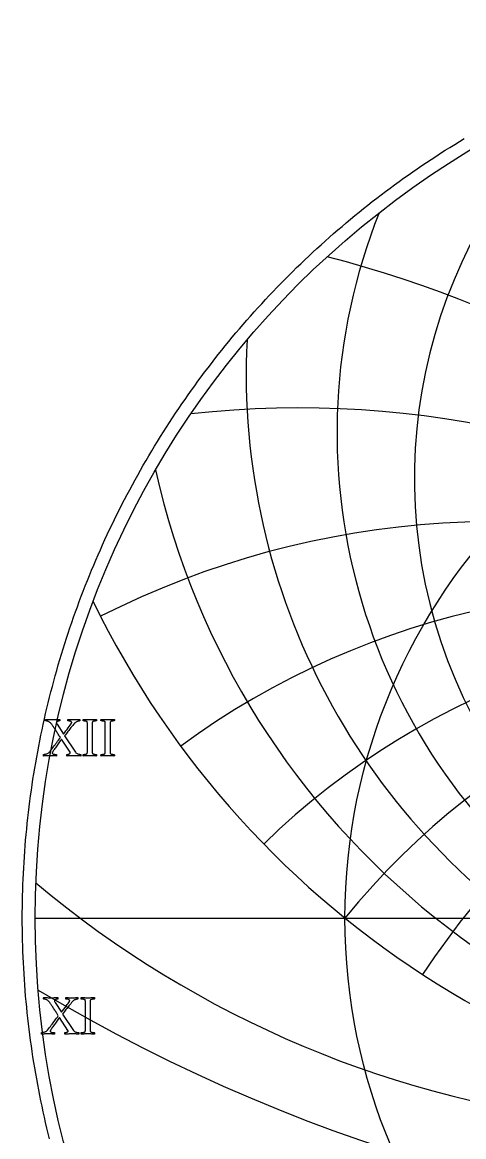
# Model space of a CAD drawing. Header units: millimetres. Extents: x -69 to 69, y -69 to 71.
# Drawn here: x -69.4 to -35.7, y -16.7 to 68.4 of the extents above; entities that cross this region are included whole.
import ezdxf

# ---------------------------------------------------------------- set-up
doc = ezdxf.new("R2010")
doc.units = ezdxf.units.MM
for name, color, linetype in [('CUT_OUTER', 1, 'Continuous'), ('ENGRAVE', 7, 'Continuous'), ('ENGRAVE_FINE', 8, 'Continuous'), ('TEXT', 5, 'Continuous')]:
    doc.layers.add(name, color=color, linetype=linetype)

msp = doc.modelspace()

# ---------------------------------------------------------------- linework, layer by layer
at = {"layer": 'CUT_OUTER'}
msp.add_lwpolyline([(-67.3105, -16.8604), (-67.4127, -16.4471), (-67.5123, -16.0331), (-67.6094, -15.6186), (-67.704, -15.2034), (-67.796, -14.7877), (-67.8854, -14.3715), (-67.9723, -13.9547), (-68.0567, -13.5373), (-68.1385, -13.1195), (-68.2177, -12.7011), (-68.2943, -12.2823), (-68.3684, -11.863), (-68.4399, -11.4433), (-68.5088, -11.0232), (-68.5752, -10.6026), (-68.639, -10.1816), (-68.7001, -9.7603), (-68.7587, -9.3386), (-68.8147, -8.9165), (-68.8682, -8.4941), (-68.919, -8.0713), (-68.9672, -7.6483), (-69.0128, -7.225), (-69.0559, -6.8014), (-69.0963, -6.3776), (-69.1341, -5.9535), (-69.1694, -5.5292), (-69.202, -5.1046), (-69.232, -4.6799), (-69.2594, -4.255), (-69.2842, -3.83), (-69.3064, -3.4048), (-69.326, -2.9795), (-69.343, -2.5541), (-69.3573, -2.1285), (-69.3691, -1.7029), (-69.3782, -1.2772), (-69.3848, -0.8515), (-69.3887, -0.4258), (-69.39, 0), (-69.3887, 0.4258), (-69.3848, 0.8515), (-69.3782, 1.2772), (-69.3691, 1.7029), (-69.3573, 2.1285), (-69.343, 2.5541), (-69.326, 2.9795), (-69.3064, 3.4048), (-69.2842, 3.83), (-69.2594, 4.255), (-69.232, 4.6799), (-69.202, 5.1046), (-69.1694, 5.5292), (-69.1341, 5.9535), (-69.0963, 6.3776), (-69.0559, 6.8014), (-69.0128, 7.225), (-68.9672, 7.6483), (-68.919, 8.0713), (-68.8682, 8.4941), (-68.8147, 8.9165), (-68.7587, 9.3386), (-68.7001, 9.7603), (-68.639, 10.1816), (-68.5752, 10.6026), (-68.5088, 11.0232), (-68.4399, 11.4433), (-68.3684, 11.863), (-68.2943, 12.2823), (-68.2177, 12.7011), (-68.1385, 13.1195), (-68.0567, 13.5373), (-67.9723, 13.9547), (-67.8854, 14.3715), (-67.796, 14.7877), (-67.704, 15.2034), (-67.6094, 15.6186), (-67.5123, 16.0331), (-67.4127, 16.4471), (-67.3105, 16.8604), (-67.2057, 17.2731), (-67.0985, 17.6851), (-66.9887, 18.0965), (-66.8764, 18.5072), (-66.7616, 18.9172), (-66.6443, 19.3265), (-66.5244, 19.735), (-66.4021, 20.1429), (-66.2772, 20.5499), (-66.1499, 20.9562), (-66.0201, 21.3617), (-65.8878, 21.7664), (-65.753, 22.1702), (-65.6157, 22.5733), (-65.476, 22.9755), (-65.3337, 23.3768), (-65.1891, 23.7772), (-65.042, 24.1768), (-64.8924, 24.5754), (-64.7404, 24.9731), (-64.5859, 25.3699), (-64.429, 25.7657), (-64.2697, 26.1605), (-64.108, 26.5544), (-63.9439, 26.9473), (-63.7773, 27.3391), (-63.6084, 27.7299), (-63.437, 28.1197), (-63.2633, 28.5084), (-63.0872, 28.896), (-62.9087, 29.2826), (-62.7278, 29.668), (-62.5446, 30.0524), (-62.359, 30.4356), (-62.1711, 30.8176), (-61.9808, 31.1985), (-61.7882, 31.5783), (-61.5933, 31.9568), (-61.3961, 32.3341), (-61.1965, 32.7102), (-60.9947, 33.0851), (-60.7905, 33.4587), (-60.5841, 33.8311), (-60.3753, 34.2022), (-60.1643, 34.572), (-59.9511, 34.9405), (-59.7356, 35.3077), (-59.5178, 35.6736), (-59.2978, 36.0381), (-59.0755, 36.4013), (-58.8511, 36.7631), (-58.6244, 37.1235), (-58.3955, 37.4825), (-58.1644, 37.8401), (-57.9311, 38.1963), (-57.6957, 38.551), (-57.458, 38.9043), (-57.2183, 39.2561), (-56.9763, 39.6065), (-56.7322, 39.9553), (-56.486, 40.3027), (-56.2376, 40.6485), (-55.9872, 40.9928), (-55.7346, 41.3356), (-55.4799, 41.6768), (-55.2231, 42.0164), (-54.9643, 42.3545), (-54.7034, 42.6909), (-54.4404, 43.0258), (-54.1754, 43.359), (-53.9083, 43.6906), (-53.6392, 44.0205), (-53.3681, 44.3488), (-53.095, 44.6755), (-52.8198, 45.0004), (-52.5427, 45.3237), (-52.2636, 45.6452), (-51.9826, 45.965), (-51.6996, 46.2831), (-51.4146, 46.5995), (-51.1277, 46.9141), (-50.8389, 47.2269), (-50.5481, 47.538), (-50.2555, 47.8472), (-49.961, 48.1547), (-49.6646, 48.4603), (-49.3663, 48.7642), (-49.0661, 49.0661), (-48.7642, 49.3663), (-48.4603, 49.6646), (-48.1547, 49.961), (-47.8472, 50.2555), (-47.538, 50.5481), (-47.2269, 50.8389), (-46.9141, 51.1277), (-46.5995, 51.4146), (-46.2831, 51.6996), (-45.965, 51.9826), (-45.6452, 52.2636), (-45.3237, 52.5427), (-45.0004, 52.8198), (-44.6755, 53.095), (-44.3488, 53.3681), (-44.0205, 53.6392), (-43.6906, 53.9083), (-43.359, 54.1754), (-43.0258, 54.4404), (-42.6909, 54.7034), (-42.3545, 54.9643), (-42.0164, 55.2231), (-41.6768, 55.4799), (-41.3356, 55.7346), (-40.9928, 55.9872), (-40.6485, 56.2376), (-40.3027, 56.486), (-39.9553, 56.7322), (-39.6065, 56.9763), (-39.2561, 57.2183), (-38.9043, 57.458), (-38.551, 57.6957), (-38.1963, 57.9311), (-37.8401, 58.1644), (-37.4825, 58.3955), (-37.1235, 58.6244), (-36.7631, 58.8511), (-36.4013, 59.0755), (-36.0381, 59.2978), (-35.6736, 59.5178)], dxfattribs=at)
at = {"layer": 'ENGRAVE'}
msp.add_lwpolyline([(-68.4, 0), (68.4, 0)], dxfattribs=at)
for radius in [68.4, 44.7739]:
    msp.add_circle((0, 0), radius, dxfattribs=at)
for centre, radius, start, end in [((0, 33.5849), 39.4795, 131.307855, 48.692145), ((0, 37.0825), 45.3808, 158.307565, 21.692435), ((0, 41.5606), 52.3099, 177.166321, 2.833679), ((0, 47.4156), 60.6782, 192.562112, 347.437888), ((0, 55.2912), 71.1465, 205.930897, 334.069103), ((0, -36.2572), 57.6133, 39, 141), ((0, -36.2572), 57.6133, 39, 141), ((-17.0579, 63.6608), 79.6767, 229.930345, 264.433471)]:
    msp.add_arc(centre, radius, start, end, dxfattribs=at)
at = {"layer": 'ENGRAVE_FINE'}
for centre, radius, start, end in [((-68.6608, -36.2572), 89.6303, 14.688568, 75.445741), ((-68.6608, -36.2572), 89.6303, 14.688568, 75.445741), ((-48.3433, -36.2572), 75.2088, 18.753071, 96.251491), ((-48.3433, -36.2572), 75.2088, 18.753071, 96.251491), ((-33.263, -36.2572), 66.5261, 23.109812, 116.954145), ((-33.263, -36.2572), 66.5261, 23.109812, 116.954145), ((-20.9695, -36.2572), 61.3108, 27.851987, 126.345474), ((-20.9695, -36.2572), 61.3108, 27.851987, 126.345474), ((-10.1588, -36.2572), 58.502, 33.097661, 134.238363), ((-10.1588, -36.2572), 58.502, 33.097661, 134.238363), ((10.1588, -36.2572), 58.502, 45.761637, 146.902339), ((10.1588, -36.2572), 58.502, 45.761637, 146.902339), ((0, 108.6341), 132.9443, 239.147014, 300.852986)]:
    msp.add_arc(centre, radius, start, end, dxfattribs=at)
at = {"layer": 'TEXT'}
for points in [[(-67.0673, 15.1584), (-66.9912, 15.1588), (-66.9184, 15.16), (-66.8488, 15.1621), (-66.7825, 15.1649), (-66.718, 15.168), (-66.6541, 15.1708), (-66.5907, 15.1734), (-66.5279, 15.1757), (-66.5241, 15.1649), (-66.5214, 15.1498), (-66.5198, 15.1304), (-66.5193, 15.1066), (-66.5204, 15.084), (-66.5236, 15.0678), (-66.529, 15.0581), (-66.5365, 15.0549), (-66.5535, 15.0542), (-66.5743, 15.0522), (-66.5988, 15.0488), (-66.6271, 15.0441), (-66.6568, 15.0376), (-66.6854, 15.029), (-66.7129, 15.0182), (-66.7393, 15.0052), (-66.762, 14.9895), (-66.7782, 14.9702), (-66.7879, 14.9474), (-66.7911, 14.9211), (-66.7879, 14.8955), (-66.7782, 14.8661), (-66.762, 14.8329), (-66.7393, 14.796), (-66.2518, 14.0452), (-66.1579, 14.1706), (-66.0662, 14.2922), (-65.9767, 14.4101), (-65.8893, 14.5241), (-65.8089, 14.6301), (-65.7404, 14.7237), (-65.6838, 14.8049), (-65.639, 14.8736), (-65.6332, 14.8844), (-65.6288, 14.8952), (-65.6257, 14.906), (-65.6239, 14.9168), (-65.623, 14.9265), (-65.6223, 14.9341), (-65.6219, 14.9394), (-65.6218, 14.9427), (-65.625, 14.9583), (-65.6347, 14.975), (-65.6509, 14.9928), (-65.6736, 15.0117), (-65.7073, 15.0287), (-65.7566, 15.0408), (-65.8216, 15.0481), (-65.9023, 15.0506), (-65.9081, 15.0555), (-65.9125, 15.0662), (-65.9156, 15.0825), (-65.9174, 15.1045), (-65.9178, 15.1275), (-65.9168, 15.1471), (-65.9145, 15.1631), (-65.9109, 15.1757), (-65.8501, 15.1715), (-65.7928, 15.1676), (-65.739, 15.164), (-65.6887, 15.1606), (-65.6389, 15.1577), (-65.5867, 15.1557), (-65.5321, 15.1545), (-65.4751, 15.1541), (-65.3963, 15.1546), (-65.3241, 15.1563), (-65.2583, 15.159), (-65.1989, 15.1627), (-65.1453, 15.1668), (-65.0965, 15.1703), (-65.0525, 15.1733), (-65.0134, 15.1757), (-65.0095, 15.1654), (-65.0064, 15.152), (-65.0041, 15.1352), (-65.0026, 15.1153), (-65.003, 15.095), (-65.0064, 15.0775), (-65.0127, 15.0627), (-65.022, 15.0506), (-65.0338, 15.0499), (-65.0517, 15.0479), (-65.0758, 15.0445), (-65.1062, 15.0398), (-65.1404, 15.0328), (-65.1763, 15.0225), (-65.2138, 15.009), (-65.2529, 14.9923), (-65.2918, 14.9717), (-65.3289, 14.9465), (-65.3641, 14.9167), (-65.3974, 14.8823), (-65.4747, 14.7884), (-65.5468, 14.7011), (-65.6138, 14.6201), (-65.6757, 14.5457), (-65.7346, 14.4743), (-65.7928, 14.4022), (-65.8501, 14.3297), (-65.9066, 14.2566), (-65.9651, 14.1798), (-66.0285, 14.0959), (-66.0967, 14.005), (-66.1698, 13.9071), (-65.3413, 12.6644), (-65.3071, 12.6224), (-65.2647, 12.5868), (-65.2143, 12.5577), (-65.1558, 12.535), (-65.0946, 12.518), (-65.036, 12.5059), (-64.9802, 12.4986), (-64.9271, 12.4962), (-64.9216, 12.4857), (-64.9179, 12.4714), (-64.9162, 12.4533), (-64.9163, 12.4314), (-64.9175, 12.4101), (-64.919, 12.3937), (-64.9208, 12.3821), (-64.9228, 12.3754), (-64.9832, 12.3795), (-65.0393, 12.3834), (-65.0911, 12.3871), (-65.1385, 12.3905), (-65.1863, 12.3933), (-65.2388, 12.3953), (-65.2963, 12.3965), (-65.3586, 12.3969), (-65.4442, 12.3965), (-65.5242, 12.3953), (-65.5985, 12.3933), (-65.6671, 12.3905), (-65.7357, 12.3871), (-65.81, 12.3834), (-65.89, 12.3795), (-65.9756, 12.3754), (-65.9832, 12.3861), (-65.9885, 12.4012), (-65.9918, 12.4207), (-65.9929, 12.4444), (-65.9918, 12.467), (-65.9885, 12.4832), (-65.9832, 12.4929), (-65.9756, 12.4962), (-65.9606, 12.497), (-65.9416, 12.4994), (-65.9186, 12.5034), (-65.8915, 12.5091), (-65.8627, 12.5165), (-65.8348, 12.5258), (-65.8077, 12.537), (-65.7814, 12.5501), (-65.7588, 12.5648), (-65.7426, 12.5808), (-65.7329, 12.5982), (-65.7297, 12.617), (-65.7301, 12.6217), (-65.7313, 12.6272), (-65.7333, 12.6336), (-65.7361, 12.6407), (-65.7395, 12.6479), (-65.7431, 12.6542), (-65.7471, 12.6597), (-65.7512, 12.6644), (-66.3941, 13.6569), (-66.4426, 13.5925), (-66.4928, 13.5247), (-66.545, 13.4534), (-66.5991, 13.3786), (-66.6537, 13.3024), (-66.7075, 13.227), (-66.7605, 13.1524), (-66.8127, 13.0787), (-66.8626, 13.0075), (-66.9087, 12.9406), (-66.951, 12.878), (-66.9896, 12.8198), (-67.0233, 12.768), (-67.0511, 12.7249), (-67.0729, 12.6903), (-67.0888, 12.6644), (-67.0913, 12.6596), (-67.0942, 12.6537), (-67.0977, 12.6466), (-67.1018, 12.6386), (-67.1056, 12.6297), (-67.1082, 12.6202), (-67.1099, 12.6102), (-67.1104, 12.5997), (-67.1058, 12.5807), (-67.0921, 12.5625), (-67.0691, 12.5451), (-67.0371, 12.5285), (-66.9939, 12.5144), (-66.9378, 12.5043), (-66.8688, 12.4982), (-66.7868, 12.4962), (-66.781, 12.4857), (-66.7765, 12.4714), (-66.7734, 12.4533), (-66.7717, 12.4314), (-66.7713, 12.4101), (-66.7722, 12.3937), (-66.7745, 12.3821), (-66.7782, 12.3754), (-66.8367, 12.3795), (-66.8957, 12.3834), (-66.9553, 12.3871), (-67.0155, 12.3905), (-67.0756, 12.3933), (-67.1352, 12.3953), (-67.1943, 12.3965), (-67.2528, 12.3969), (-67.3318, 12.3965), (-67.4049, 12.3953), (-67.472, 12.3933), (-67.5333, 12.3905), (-67.5921, 12.3871), (-67.6519, 12.3834), (-67.7129, 12.3795), (-67.7749, 12.3754), (-67.7783, 12.3876), (-67.7797, 12.4029), (-67.7793, 12.4211), (-67.777, 12.4422), (-67.7739, 12.4626), (-67.7711, 12.4784), (-67.7686, 12.4896), (-67.7663, 12.4962), (-67.7532, 12.4971), (-67.7312, 12.4999), (-67.7003, 12.5047), (-67.6605, 12.5113), (-67.6155, 12.5204), (-67.5689, 12.5328), (-67.5206, 12.5485), (-67.4707, 12.5674), (-67.4228, 12.5899), (-67.3806, 12.6164), (-67.3441, 12.6471), (-67.3132, 12.6817), (-67.2353, 12.7831), (-67.1611, 12.8802), (-67.0907, 12.973), (-67.0241, 13.0614), (-66.9595, 13.1478), (-66.8952, 13.2345), (-66.8312, 13.3215), (-66.7674, 13.4088), (-66.7023, 13.4979), (-66.6342, 13.5905), (-66.5631, 13.6867), (-66.4891, 13.7863), (-66.5146, 13.8274), (-66.5435, 13.8731), (-66.576, 13.9234), (-66.612, 13.9783), (-66.6501, 14.0362), (-66.6886, 14.0954), (-66.7277, 14.1559), (-66.7674, 14.2178), (-66.8068, 14.2793), (-66.845, 14.3386), (-66.8823, 14.3958), (-66.9184, 14.4508), (-66.9524, 14.5023), (-66.9831, 14.549), (-67.0106, 14.5908), (-67.0349, 14.6277), (-67.0547, 14.6579), (-67.0689, 14.6795), (-67.0774, 14.6924), (-67.0802, 14.6967), (-67.1143, 14.7499), (-67.1476, 14.7971), (-67.1801, 14.8383), (-67.2118, 14.8736), (-67.2446, 14.9052), (-67.2803, 14.9351), (-67.319, 14.9634), (-67.3607, 14.9901), (-67.3897, 15.0062), (-67.4205, 15.0198), (-67.4533, 15.031), (-67.488, 15.0398), (-67.5215, 15.0464), (-67.5511, 15.0511), (-67.5765, 15.0539), (-67.598, 15.0549), (-67.6055, 15.0581), (-67.6109, 15.0678), (-67.6142, 15.084), (-67.6152, 15.1066), (-67.6142, 15.1304), (-67.6109, 15.1498), (-67.6055, 15.1649), (-67.598, 15.1757), (-67.5231, 15.1734), (-67.454, 15.1708), (-67.3905, 15.168), (-67.3326, 15.1649), (-67.2748, 15.1621), (-67.2113, 15.16), (-67.1421, 15.1588), (-67.0673, 15.1584)], [(-64.2367, 15.1584), (-64.1746, 15.1588), (-64.1132, 15.16), (-64.0527, 15.1621), (-63.9929, 15.1649), (-63.9329, 15.168), (-63.8716, 15.1708), (-63.8089, 15.1734), (-63.7448, 15.1757), (-63.7374, 15.1654), (-63.7324, 15.152), (-63.7299, 15.1352), (-63.7297, 15.1153), (-63.7315, 15.0953), (-63.7346, 15.0786), (-63.739, 15.0651), (-63.7448, 15.0549), (-63.7605, 15.0545), (-63.7815, 15.0532), (-63.8079, 15.0512), (-63.8398, 15.0484), (-63.8737, 15.0448), (-63.9066, 15.0403), (-63.9385, 15.035), (-63.9692, 15.029), (-63.9962, 15.0217), (-64.0167, 15.0128), (-64.0307, 15.0023), (-64.0382, 14.9901), (-64.044, 14.967), (-64.0485, 14.9405), (-64.0516, 14.9109), (-64.0533, 14.878), (-64.0543, 14.8426), (-64.055, 14.8057), (-64.0554, 14.7671), (-64.0555, 14.7269), (-64.0555, 14.7205), (-64.0555, 14.714), (-64.0555, 14.7075), (-64.0555, 14.7011), (-64.0555, 14.6946), (-64.0555, 14.6881), (-64.0555, 14.6816), (-64.0555, 14.6752), (-64.0555, 12.8759), (-64.0555, 12.8694), (-64.0555, 12.8629), (-64.0555, 12.8565), (-64.0555, 12.85), (-64.0555, 12.8435), (-64.0555, 12.837), (-64.0555, 12.8306), (-64.0555, 12.8241), (-64.0554, 12.784), (-64.055, 12.7459), (-64.0543, 12.7096), (-64.0533, 12.6752), (-64.0516, 12.6433), (-64.0485, 12.6143), (-64.044, 12.5883), (-64.0382, 12.5652), (-64.0307, 12.5547), (-64.0167, 12.5447), (-63.9962, 12.5353), (-63.9692, 12.5264), (-63.9385, 12.5184), (-63.9066, 12.5118), (-63.8737, 12.5066), (-63.8398, 12.5026), (-63.8079, 12.4998), (-63.7815, 12.4978), (-63.7605, 12.4966), (-63.7448, 12.4962), (-63.739, 12.4859), (-63.7346, 12.4724), (-63.7315, 12.4557), (-63.7297, 12.4358), (-63.7299, 12.4158), (-63.7324, 12.3991), (-63.7374, 12.3856), (-63.7448, 12.3754), (-63.8089, 12.3795), (-63.8716, 12.3834), (-63.9329, 12.3871), (-63.9929, 12.3905), (-64.0527, 12.3933), (-64.1132, 12.3953), (-64.1746, 12.3965), (-64.2367, 12.3969), (-64.2974, 12.3965), (-64.3586, 12.3953), (-64.4204, 12.3933), (-64.4827, 12.3905), (-64.5455, 12.3871), (-64.6089, 12.3834), (-64.6728, 12.3795), (-64.7372, 12.3754), (-64.7447, 12.3856), (-64.7497, 12.3991), (-64.7522, 12.4158), (-64.7523, 12.4358), (-64.7506, 12.4557), (-64.7475, 12.4724), (-64.743, 12.4859), (-64.7372, 12.4962), (-64.7216, 12.4966), (-64.7006, 12.4978), (-64.6741, 12.4998), (-64.6423, 12.5026), (-64.6082, 12.5066), (-64.5749, 12.5118), (-64.5424, 12.5184), (-64.5107, 12.5264), (-64.4831, 12.5353), (-64.4627, 12.5447), (-64.4496, 12.5547), (-64.4438, 12.5652), (-64.4362, 12.593), (-64.4304, 12.6245), (-64.4264, 12.6599), (-64.4244, 12.699), (-64.4235, 12.7408), (-64.4228, 12.7842), (-64.4224, 12.8292), (-64.4223, 12.8759), (-64.4223, 14.6752), (-64.4224, 14.722), (-64.4228, 14.7674), (-64.4235, 14.8115), (-64.4244, 14.8542), (-64.4264, 14.8943), (-64.4304, 14.9303), (-64.4362, 14.9622), (-64.4438, 14.9901), (-64.4496, 15.0023), (-64.4627, 15.0128), (-64.4831, 15.0217), (-64.5107, 15.029), (-64.5424, 15.035), (-64.5749, 15.0403), (-64.6082, 15.0448), (-64.6423, 15.0484), (-64.6741, 15.0512), (-64.7006, 15.0532), (-64.7216, 15.0545), (-64.7372, 15.0549), (-64.743, 15.0651), (-64.7475, 15.0786), (-64.7506, 15.0953), (-64.7523, 15.1153), (-64.7522, 15.1352), (-64.7497, 15.152), (-64.7447, 15.1654), (-64.7372, 15.1757), (-64.6728, 15.1734), (-64.6089, 15.1708), (-64.5455, 15.168), (-64.4827, 15.1649), (-64.4204, 15.1621), (-64.3586, 15.16), (-64.2974, 15.1588), (-64.2367, 15.1584)], [(-62.8732, 15.1584), (-62.8111, 15.1588), (-62.7497, 15.16), (-62.6892, 15.1621), (-62.6294, 15.1649), (-62.5694, 15.168), (-62.5081, 15.1708), (-62.4454, 15.1734), (-62.3813, 15.1757), (-62.3739, 15.1654), (-62.3689, 15.152), (-62.3664, 15.1352), (-62.3662, 15.1153), (-62.368, 15.0953), (-62.3711, 15.0786), (-62.3755, 15.0651), (-62.3813, 15.0549), (-62.397, 15.0545), (-62.418, 15.0532), (-62.4444, 15.0512), (-62.4763, 15.0484), (-62.5102, 15.0448), (-62.5432, 15.0403), (-62.575, 15.035), (-62.6057, 15.029), (-62.6327, 15.0217), (-62.6532, 15.0128), (-62.6672, 15.0023), (-62.6748, 14.9901), (-62.6806, 14.967), (-62.685, 14.9405), (-62.6881, 14.9109), (-62.6899, 14.878), (-62.6908, 14.8426), (-62.6915, 14.8057), (-62.6919, 14.7671), (-62.692, 14.7269), (-62.692, 14.7205), (-62.692, 14.714), (-62.692, 14.7075), (-62.692, 14.7011), (-62.692, 14.6946), (-62.692, 14.6881), (-62.692, 14.6816), (-62.692, 14.6752), (-62.692, 12.8759), (-62.692, 12.8694), (-62.692, 12.8629), (-62.692, 12.8565), (-62.692, 12.85), (-62.692, 12.8435), (-62.692, 12.837), (-62.692, 12.8306), (-62.692, 12.8241), (-62.6919, 12.784), (-62.6915, 12.7459), (-62.6908, 12.7096), (-62.6899, 12.6752), (-62.6881, 12.6433), (-62.685, 12.6143), (-62.6806, 12.5883), (-62.6748, 12.5652), (-62.6672, 12.5547), (-62.6532, 12.5447), (-62.6327, 12.5353), (-62.6057, 12.5264), (-62.575, 12.5184), (-62.5432, 12.5118), (-62.5102, 12.5066), (-62.4763, 12.5026), (-62.4444, 12.4998), (-62.418, 12.4978), (-62.397, 12.4966), (-62.3813, 12.4962), (-62.3755, 12.4859), (-62.3711, 12.4724), (-62.368, 12.4557), (-62.3662, 12.4358), (-62.3664, 12.4158), (-62.3689, 12.3991), (-62.3739, 12.3856), (-62.3813, 12.3754), (-62.4454, 12.3795), (-62.5081, 12.3834), (-62.5694, 12.3871), (-62.6294, 12.3905), (-62.6892, 12.3933), (-62.7497, 12.3953), (-62.8111, 12.3965), (-62.8732, 12.3969), (-62.9339, 12.3965), (-62.9951, 12.3953), (-63.0569, 12.3933), (-63.1192, 12.3905), (-63.182, 12.3871), (-63.2454, 12.3834), (-63.3093, 12.3795), (-63.3738, 12.3754), (-63.3812, 12.3856), (-63.3862, 12.3991), (-63.3887, 12.4158), (-63.3889, 12.4358), (-63.3871, 12.4557), (-63.384, 12.4724), (-63.3796, 12.4859), (-63.3738, 12.4962), (-63.3581, 12.4966), (-63.3371, 12.4978), (-63.3107, 12.4998), (-63.2788, 12.5026), (-63.2447, 12.5066), (-63.2114, 12.5118), (-63.1789, 12.5184), (-63.1472, 12.5264), (-63.1196, 12.5353), (-63.0992, 12.5447), (-63.0861, 12.5547), (-63.0803, 12.5652), (-63.0727, 12.593), (-63.0669, 12.6245), (-63.063, 12.6599), (-63.0609, 12.699), (-63.06, 12.7408), (-63.0593, 12.7842), (-63.0589, 12.8292), (-63.0588, 12.8759), (-63.0588, 14.6752), (-63.0589, 14.722), (-63.0593, 14.7674), (-63.06, 14.8115), (-63.0609, 14.8542), (-63.063, 14.8943), (-63.0669, 14.9303), (-63.0727, 14.9622), (-63.0803, 14.9901), (-63.0861, 15.0023), (-63.0992, 15.0128), (-63.1196, 15.0217), (-63.1472, 15.029), (-63.1789, 15.035), (-63.2114, 15.0403), (-63.2447, 15.0448), (-63.2788, 15.0484), (-63.3107, 15.0512), (-63.3371, 15.0532), (-63.3581, 15.0545), (-63.3738, 15.0549), (-63.3796, 15.0651), (-63.384, 15.0786), (-63.3871, 15.0953), (-63.3889, 15.1153), (-63.3887, 15.1352), (-63.3862, 15.152), (-63.3812, 15.1654), (-63.3738, 15.1757), (-63.3093, 15.1734), (-63.2454, 15.1708), (-63.182, 15.168), (-63.1192, 15.1649), (-63.0569, 15.1621), (-62.9951, 15.16), (-62.9339, 15.1588), (-62.8732, 15.1584)], [(-67.2206, -6.0815), (-67.1446, -6.0811), (-67.0718, -6.0799), (-67.0022, -6.0779), (-66.9358, -6.0751), (-66.8714, -6.072), (-66.8075, -6.0691), (-66.7441, -6.0666), (-66.6813, -6.0643), (-66.6775, -6.0751), (-66.6748, -6.0902), (-66.6732, -6.1096), (-66.6726, -6.1333), (-66.6737, -6.156), (-66.6769, -6.1721), (-66.6823, -6.1819), (-66.6899, -6.1851), (-66.7069, -6.1858), (-66.7276, -6.1878), (-66.7522, -6.1912), (-66.7805, -6.1959), (-66.8102, -6.2023), (-66.8388, -6.211), (-66.8663, -6.2218), (-66.8927, -6.2347), (-66.9153, -6.2505), (-66.9315, -6.2698), (-66.9412, -6.2926), (-66.9445, -6.3188), (-66.9412, -6.3445), (-66.9315, -6.3739), (-66.9153, -6.407), (-66.8927, -6.444), (-66.4051, -7.1948), (-66.3113, -7.0694), (-66.2196, -6.9477), (-66.13, -6.8299), (-66.0427, -6.7158), (-65.9623, -6.6098), (-65.8938, -6.5163), (-65.8372, -6.4351), (-65.7924, -6.3663), (-65.7866, -6.3555), (-65.7822, -6.3447), (-65.7791, -6.3339), (-65.7773, -6.3232), (-65.7764, -6.3135), (-65.7757, -6.3059), (-65.7753, -6.3005), (-65.7751, -6.2973), (-65.7784, -6.2816), (-65.7881, -6.2649), (-65.8043, -6.2471), (-65.8269, -6.2282), (-65.8606, -6.2112), (-65.91, -6.1991), (-65.975, -6.1918), (-66.0556, -6.1894), (-66.0614, -6.1844), (-66.0659, -6.1738), (-66.069, -6.1574), (-66.0707, -6.1355), (-66.0711, -6.1124), (-66.0702, -6.0929), (-66.0679, -6.0768), (-66.0642, -6.0643), (-66.0034, -6.0685), (-65.9461, -6.0724), (-65.8923, -6.076), (-65.842, -6.0794), (-65.7923, -6.0822), (-65.7401, -6.0842), (-65.6855, -6.0854), (-65.6284, -6.0858), (-65.5497, -6.0853), (-65.4774, -6.0837), (-65.4116, -6.081), (-65.3523, -6.0772), (-65.2986, -6.0732), (-65.2498, -6.0697), (-65.2059, -6.0667), (-65.1668, -6.0643), (-65.1628, -6.0745), (-65.1597, -6.088), (-65.1574, -6.1047), (-65.156, -6.1247), (-65.1564, -6.1449), (-65.1597, -6.1624), (-65.1661, -6.1773), (-65.1754, -6.1894), (-65.1871, -6.1901), (-65.205, -6.1921), (-65.2292, -6.1955), (-65.2595, -6.2002), (-65.2938, -6.2072), (-65.3296, -6.2174), (-65.3671, -6.2309), (-65.4062, -6.2477), (-65.4452, -6.2683), (-65.4823, -6.2935), (-65.5175, -6.3233), (-65.5508, -6.3577), (-65.628, -6.4515), (-65.7002, -6.5389), (-65.7672, -6.6198), (-65.8291, -6.6942), (-65.888, -6.7657), (-65.9461, -6.8377), (-66.0034, -6.9102), (-66.0599, -6.9833), (-66.1184, -7.0602), (-66.1818, -7.1441), (-66.25, -7.2349), (-66.3231, -7.3328), (-65.4947, -8.5755), (-65.4604, -8.6176), (-65.4181, -8.6532), (-65.3677, -8.6823), (-65.3091, -8.705), (-65.2479, -8.7219), (-65.1894, -8.7341), (-65.1336, -8.7414), (-65.0805, -8.7438), (-65.0749, -8.7543), (-65.0713, -8.7686), (-65.0695, -8.7867), (-65.0697, -8.8085), (-65.0709, -8.8298), (-65.0724, -8.8463), (-65.0741, -8.8579), (-65.0761, -8.8646), (-65.1365, -8.8604), (-65.1926, -8.8565), (-65.2444, -8.8529), (-65.2919, -8.8495), (-65.3396, -8.8467), (-65.3922, -8.8446), (-65.4496, -8.8434), (-65.5119, -8.843), (-65.5976, -8.8434), (-65.6775, -8.8446), (-65.7518, -8.8467), (-65.8204, -8.8495), (-65.8891, -8.8529), (-65.9634, -8.8565), (-66.0433, -8.8604), (-66.129, -8.8646), (-66.1365, -8.8538), (-66.1419, -8.8387), (-66.1451, -8.8193), (-66.1462, -8.7956), (-66.1451, -8.7729), (-66.1419, -8.7567), (-66.1365, -8.747), (-66.129, -8.7438), (-66.114, -8.743), (-66.095, -8.7405), (-66.0719, -8.7365), (-66.0448, -8.7308), (-66.0161, -8.7234), (-65.9882, -8.7141), (-65.9611, -8.7029), (-65.9348, -8.6899), (-65.9121, -8.6752), (-65.896, -8.6591), (-65.8863, -8.6417), (-65.883, -8.623), (-65.8834, -8.6183), (-65.8846, -8.6127), (-65.8867, -8.6064), (-65.8895, -8.5992), (-65.8929, -8.5921), (-65.8965, -8.5858), (-65.9004, -8.5802), (-65.9046, -8.5755), (-66.5475, -7.5831), (-66.5959, -7.6474), (-66.6462, -7.7152), (-66.6984, -7.7866), (-66.7525, -7.8614), (-66.8071, -7.9376), (-66.8609, -8.013), (-66.9139, -8.0875), (-66.966, -8.1613), (-67.0159, -8.2325), (-67.062, -8.2994), (-67.1044, -8.3619), (-67.1429, -8.4202), (-67.1767, -8.472), (-67.2044, -8.5151), (-67.2263, -8.5496), (-67.2422, -8.5755), (-67.2446, -8.5804), (-67.2476, -8.5863), (-67.2511, -8.5933), (-67.2551, -8.6014), (-67.2589, -8.6103), (-67.2616, -8.6197), (-67.2632, -8.6297), (-67.2638, -8.6402), (-67.2592, -8.6592), (-67.2454, -8.6774), (-67.2225, -8.6948), (-67.1904, -8.7114), (-67.1473, -8.7256), (-67.0912, -8.7357), (-67.0221, -8.7418), (-66.9401, -8.7438), (-66.9344, -8.7543), (-66.9299, -8.7686), (-66.9268, -8.7867), (-66.925, -8.8085), (-66.9246, -8.8298), (-66.9256, -8.8463), (-66.9279, -8.8579), (-66.9315, -8.8646), (-66.99, -8.8604), (-67.0491, -8.8565), (-67.1087, -8.8529), (-67.1688, -8.8495), (-67.229, -8.8467), (-67.2886, -8.8446), (-67.3476, -8.8434), (-67.4062, -8.843), (-67.4852, -8.8434), (-67.5583, -8.8446), (-67.6254, -8.8467), (-67.6866, -8.8495), (-67.7454, -8.8529), (-67.8053, -8.8565), (-67.8662, -8.8604), (-67.9282, -8.8646), (-67.9316, -8.8523), (-67.9331, -8.8371), (-67.9327, -8.8189), (-67.9304, -8.7977), (-67.9273, -8.7774), (-67.9245, -8.7616), (-67.9219, -8.7504), (-67.9196, -8.7438), (-67.9065, -8.7428), (-67.8846, -8.74), (-67.8537, -8.7353), (-67.8139, -8.7287), (-67.7689, -8.7195), (-67.7222, -8.7071), (-67.6739, -8.6915), (-67.6241, -8.6726), (-67.5762, -8.6501), (-67.534, -8.6235), (-67.4974, -8.5929), (-67.4666, -8.5582), (-67.3886, -8.4568), (-67.3145, -8.3598), (-67.2441, -8.267), (-67.1775, -8.1785), (-67.1129, -8.0921), (-67.0486, -8.0054), (-66.9845, -7.9184), (-66.9207, -7.8312), (-66.8556, -7.7421), (-66.7875, -7.6494), (-66.7165, -7.5533), (-66.6424, -7.4536), (-66.6679, -7.4125), (-66.6969, -7.3668), (-66.7294, -7.3165), (-66.7654, -7.2616), (-66.8034, -7.2038), (-66.842, -7.1446), (-66.8811, -7.0841), (-66.9207, -7.0222), (-66.9601, -6.9607), (-66.9984, -6.9013), (-67.0356, -6.8442), (-67.0718, -6.7892), (-67.1057, -6.7377), (-67.1365, -6.691), (-67.164, -6.6492), (-67.1883, -6.6123), (-67.2081, -6.5821), (-67.2222, -6.5605), (-67.2307, -6.5475), (-67.2336, -6.5432), (-67.2677, -6.4901), (-67.301, -6.4429), (-67.3335, -6.4016), (-67.3652, -6.3663), (-67.3979, -6.3348), (-67.4337, -6.3048), (-67.4724, -6.2765), (-67.514, -6.2498), (-67.543, -6.2338), (-67.5739, -6.2201), (-67.6067, -6.209), (-67.6413, -6.2002), (-67.6749, -6.1936), (-67.7044, -6.1889), (-67.7299, -6.186), (-67.7513, -6.1851), (-67.7589, -6.1819), (-67.7643, -6.1721), (-67.7675, -6.156), (-67.7686, -6.1333), (-67.7675, -6.1096), (-67.7643, -6.0902), (-67.7589, -6.0751), (-67.7513, -6.0643), (-67.6765, -6.0666), (-67.6073, -6.0691), (-67.5438, -6.072), (-67.486, -6.0751), (-67.4281, -6.0779), (-67.3646, -6.0799), (-67.2954, -6.0811), (-67.2206, -6.0815)], [(-64.3901, -6.0815), (-64.3279, -6.0811), (-64.2666, -6.0799), (-64.206, -6.0779), (-64.1463, -6.0751), (-64.0863, -6.072), (-64.0249, -6.0691), (-63.9622, -6.0666), (-63.8982, -6.0643), (-63.8908, -6.0745), (-63.8858, -6.088), (-63.8832, -6.1047), (-63.8831, -6.1247), (-63.8848, -6.1446), (-63.8879, -6.1614), (-63.8924, -6.1748), (-63.8982, -6.1851), (-63.9138, -6.1855), (-63.9349, -6.1867), (-63.9613, -6.1887), (-63.9931, -6.1916), (-64.0271, -6.1952), (-64.06, -6.1996), (-64.0918, -6.2049), (-64.1226, -6.211), (-64.1495, -6.2183), (-64.17, -6.2272), (-64.184, -6.2377), (-64.1916, -6.2498), (-64.1974, -6.273), (-64.2018, -6.2994), (-64.2049, -6.3291), (-64.2067, -6.362), (-64.2076, -6.3973), (-64.2083, -6.4343), (-64.2087, -6.4728), (-64.2089, -6.513), (-64.2089, -6.5195), (-64.2089, -6.526), (-64.2089, -6.5324), (-64.2089, -6.5389), (-64.2089, -6.5454), (-64.2089, -6.5518), (-64.2089, -6.5583), (-64.2089, -6.5648), (-64.2089, -8.3641), (-64.2089, -8.3706), (-64.2089, -8.377), (-64.2089, -8.3835), (-64.2089, -8.39), (-64.2089, -8.3964), (-64.2089, -8.4029), (-64.2089, -8.4094), (-64.2089, -8.4159), (-64.2087, -8.4559), (-64.2083, -8.4941), (-64.2076, -8.5303), (-64.2067, -8.5647), (-64.2049, -8.5967), (-64.2018, -8.6257), (-64.1974, -8.6517), (-64.1916, -8.6747), (-64.184, -8.6853), (-64.17, -8.6952), (-64.1495, -8.7047), (-64.1226, -8.7136), (-64.0918, -8.7215), (-64.06, -8.7281), (-64.0271, -8.7334), (-63.9931, -8.7373), (-63.9613, -8.7401), (-63.9349, -8.7422), (-63.9138, -8.7434), (-63.8982, -8.7438), (-63.8924, -8.754), (-63.8879, -8.7675), (-63.8848, -8.7842), (-63.8831, -8.8042), (-63.8832, -8.8241), (-63.8858, -8.8409), (-63.8908, -8.8544), (-63.8982, -8.8646), (-63.9622, -8.8604), (-64.0249, -8.8565), (-64.0863, -8.8529), (-64.1463, -8.8495), (-64.206, -8.8467), (-64.2666, -8.8446), (-64.3279, -8.8434), (-64.3901, -8.843), (-64.4508, -8.8434), (-64.512, -8.8446), (-64.5737, -8.8467), (-64.636, -8.8495), (-64.6989, -8.8529), (-64.7622, -8.8565), (-64.8261, -8.8604), (-64.8906, -8.8646), (-64.898, -8.8544), (-64.903, -8.8409), (-64.9056, -8.8241), (-64.9057, -8.8042), (-64.904, -8.7842), (-64.9008, -8.7675), (-64.8964, -8.754), (-64.8906, -8.7438), (-64.875, -8.7434), (-64.8539, -8.7422), (-64.8275, -8.7401), (-64.7957, -8.7373), (-64.7616, -8.7334), (-64.7283, -8.7281), (-64.6958, -8.7215), (-64.6641, -8.7136), (-64.6364, -8.7047), (-64.6161, -8.6952), (-64.603, -8.6853), (-64.5972, -8.6747), (-64.5895, -8.647), (-64.5837, -8.6154), (-64.5798, -8.5801), (-64.5778, -8.541), (-64.5768, -8.4992), (-64.5762, -8.4558), (-64.5758, -8.4107), (-64.5756, -8.3641), (-64.5756, -6.5648), (-64.5758, -6.518), (-64.5762, -6.4726), (-64.5768, -6.4285), (-64.5778, -6.3857), (-64.5798, -6.3457), (-64.5837, -6.3097), (-64.5895, -6.2777), (-64.5972, -6.2498), (-64.603, -6.2377), (-64.6161, -6.2272), (-64.6364, -6.2183), (-64.6641, -6.211), (-64.6958, -6.2049), (-64.7283, -6.1996), (-64.7616, -6.1952), (-64.7957, -6.1916), (-64.8275, -6.1887), (-64.8539, -6.1867), (-64.875, -6.1855), (-64.8906, -6.1851), (-64.8964, -6.1748), (-64.9008, -6.1614), (-64.904, -6.1446), (-64.9057, -6.1247), (-64.9056, -6.1047), (-64.903, -6.088), (-64.898, -6.0745), (-64.8906, -6.0643), (-64.8261, -6.0666), (-64.7622, -6.0691), (-64.6989, -6.072), (-64.636, -6.0751), (-64.5737, -6.0779), (-64.512, -6.0799), (-64.4508, -6.0811), (-64.3901, -6.0815)]]:
    msp.add_lwpolyline(points, close=True, dxfattribs=at)

doc.saveas('drawing.dxf')
